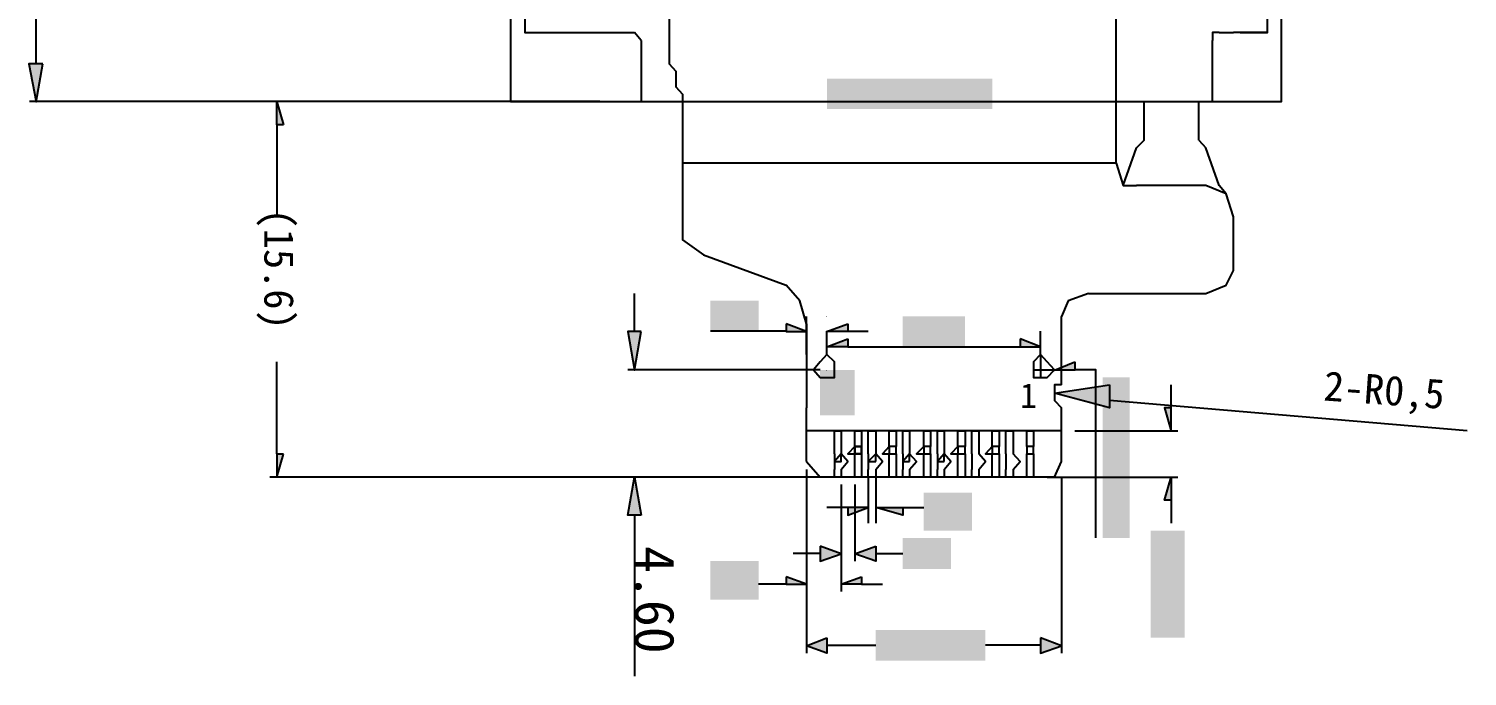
# Model space of a CAD drawing. Header units: millimetres. Extents: x 16 to 282, y 21 to 191.
# Drawn here: x 65.05 to 109.99, y 93.71 to 113.94 of the extents above; entities that cross this region are included whole.
import ezdxf

# ---------------------------------------------------------------- set-up
doc = ezdxf.new("R2010")
doc.units = ezdxf.units.MM
doc.layers.get('0').update_dxf_attribs({"linetype": 'CONTINUOUS'})

msp = doc.modelspace()

# ---------------------------------------------------------------- hatches: boundary and pattern name
at = {"true_color": 0xffffff}
msp.add_hatch(color=7, dxfattribs=at).paths.add_polyline_path([(83.107389, 113.820212), (83.107389, 113.799046), (83.12856, 113.799046), (83.12856, 113.820212)])
at = {"true_color": 0xffff00}
for points in [[(65.496722, 112.846545), (65.052222, 112.846545), (65.285056, 111.661212)], [(73.010889, 110.941545), (72.799222, 110.941545), (72.799222, 111.661212)], [(88.716556, 104.718545), (88.716556, 104.485712), (89.351556, 104.485712)], [(89.965389, 104.951379), (89.965389, 104.930213), (89.986555, 104.930213), (89.986555, 104.951379)], [(90.642722, 104.718545), (90.642722, 104.485712), (89.986556, 104.485712)], [(84.186889, 104.485712), (83.763556, 104.485712), (83.975222, 103.279212)], [(90.642722, 104.252879), (90.642722, 103.998879), (89.986556, 103.998879)], [(96.019056, 104.252879), (96.019056, 103.998879), (96.654056, 103.998879)], [(97.733556, 103.533212), (97.733556, 103.279212), (97.098556, 103.279212)], [(98.813056, 102.813545), (98.813056, 102.093879), (97.098556, 102.559545)], [(100.739222, 102.093879), (100.527556, 102.093879), (100.739222, 101.374212)], [(73.010889, 100.654545), (72.799222, 100.654545), (72.799222, 99.934879)], [(84.186889, 98.749545), (83.763556, 98.749545), (83.975222, 99.934879)], [(100.739222, 99.215212), (100.527556, 99.215212), (100.739222, 99.934879)], [(90.642722, 98.982379), (90.642722, 98.749545), (91.277722, 98.982379)], [(92.357222, 98.982379), (92.357222, 98.749545), (91.510556, 98.982379)], [(89.774889, 97.775879), (89.774889, 97.310212), (90.431056, 97.543045)], [(91.510556, 97.775879), (91.510556, 97.310212), (90.854389, 97.543045)], [(88.716556, 96.823379), (88.716556, 96.590545), (89.351556, 96.590545)], [(91.066056, 96.823379), (91.066056, 96.590545), (90.431056, 96.590545)], [(89.986556, 94.918379), (89.986556, 94.431545), (89.351556, 94.664379)], [(96.654056, 94.918379), (96.654056, 94.431545), (97.310222, 94.664379)]]:
    msp.add_hatch(color=2, dxfattribs=at).paths.add_polyline_path(points)
at = {"true_color": 0xff00ff}
for points in [[(89.986556, 112.380879), (89.986556, 111.428375), (95.151222, 111.428375), (95.151222, 112.380879)], [(86.345889, 105.438212), (86.345889, 104.485708), (87.848719, 104.485708), (87.848719, 105.438212)], [(92.357222, 104.951379), (92.357222, 103.998875), (94.304552, 103.998875), (94.304552, 104.951379)], [(98.601389, 103.046379), (98.601389, 98.029879), (99.448052, 98.029879), (99.448052, 103.046379)]]:
    msp.add_hatch(color=6, dxfattribs=at).paths.add_polyline_path(points)
at = {"true_color": 0x00ff00}
for points in [[(72.778056, 111.661212), (72.778056, 111.640046), (72.799222, 111.640046), (72.799222, 111.661212)], [(80.948389, 111.661212), (80.948389, 111.640046), (80.969555, 111.640046), (80.969555, 111.661212)], [(83.107389, 111.661212), (83.107389, 111.640046), (83.12856, 111.640046), (83.12856, 111.661212)], [(89.965389, 103.279212), (89.965389, 103.258046), (89.986555, 103.258046), (89.986555, 103.279212)], [(83.954056, 99.934879), (83.954056, 99.913713), (83.975222, 99.913713), (83.975222, 99.934879)], [(89.965389, 99.934879), (89.965389, 99.913713), (89.986555, 99.913713), (89.986555, 99.934879)], [(89.965389, 99.934879), (89.965389, 99.913713), (89.986555, 99.913713), (89.986555, 99.934879)], [(93.013389, 99.448045), (93.013389, 98.262715), (94.516226, 98.262715), (94.516226, 99.448045)], [(92.357222, 98.029879), (92.357222, 97.056208), (93.860059, 97.056208), (93.860059, 98.029879)], [(100.104222, 98.262712), (100.104222, 94.918375), (101.162556, 94.918375), (101.162556, 98.262712)], [(86.345889, 97.310212), (86.345889, 96.103708), (87.848719, 96.103708), (87.848719, 97.310212)], [(91.510556, 95.151212), (91.510556, 94.198708), (94.939556, 94.198708), (94.939556, 95.151212)]]:
    msp.add_hatch(color=3, dxfattribs=at).paths.add_polyline_path(points)
for points in [[(80.080556, 111.661212), (80.080556, 111.640046), (80.101722, 111.640046), (80.101722, 111.661212)], [(89.330389, 104.485712), (89.330389, 104.464546), (89.351555, 104.464546), (89.351555, 104.485712)], [(89.965389, 104.485712), (89.965389, 104.464546), (89.986555, 104.464546), (89.986555, 104.485712)], [(96.632889, 103.998879), (96.632889, 103.977713), (96.654055, 103.977713), (96.654055, 103.998879)], [(89.330389, 103.279212), (89.330389, 103.258046), (89.351555, 103.258046), (89.351555, 103.279212)], [(89.774889, 103.279212), (89.774889, 101.861049), (90.854392, 101.861049), (90.854392, 103.279212)], [(89.965389, 103.279212), (89.965389, 103.258046), (89.986555, 103.258046), (89.986555, 103.279212)], [(96.421222, 103.279212), (96.421222, 103.258046), (96.442388, 103.258046), (96.442388, 103.279212)], [(96.632889, 103.279212), (96.632889, 103.258046), (96.654055, 103.258046), (96.654055, 103.279212)], [(97.077389, 103.279212), (97.077389, 103.258046), (97.098555, 103.258046), (97.098555, 103.279212)], [(97.077389, 102.559545), (97.077389, 102.538379), (97.098555, 102.538379), (97.098555, 102.559545)], [(97.289056, 102.559545), (97.289056, 102.538379), (97.310222, 102.538379), (97.310222, 102.559545)], [(97.289056, 101.374212), (97.289056, 101.353046), (97.310222, 101.353046), (97.310222, 101.374212)], [(89.330389, 100.654545), (89.330389, 100.633369), (89.351555, 100.633369), (89.351555, 100.654545)], [(89.330389, 100.421712), (89.330389, 100.400546), (89.351555, 100.400546), (89.351555, 100.421712)], [(97.289056, 100.421712), (97.289056, 100.400546), (97.310222, 100.400546), (97.310222, 100.421712)], [(90.409889, 99.934879), (90.409889, 99.913713), (90.431055, 99.913713), (90.431055, 99.934879)], [(90.409889, 99.934879), (90.409889, 99.913713), (90.431055, 99.913713), (90.431055, 99.934879)], [(90.833222, 99.934879), (90.833222, 99.913713), (90.854388, 99.913713), (90.854388, 99.934879)], [(91.256556, 100.167712), (91.256556, 100.146546), (91.277722, 100.146546), (91.277722, 100.167712)], [(91.489389, 100.167712), (91.489389, 100.146546), (91.510555, 100.146546), (91.510555, 100.167712)], [(96.632889, 99.934879), (96.632889, 99.913713), (96.654055, 99.913713), (96.654055, 99.934879)], [(100.718056, 99.934879), (100.718056, 99.913713), (100.739222, 99.913713), (100.739222, 99.934879)], [(91.489389, 98.982379), (91.489389, 98.961213), (91.510555, 98.961213), (91.510555, 98.982379)], [(90.833222, 97.543045), (90.833222, 97.521879), (90.854388, 97.521879), (90.854388, 97.543045)], [(89.330389, 96.590545), (89.330389, 96.569379), (89.351555, 96.569379), (89.351555, 96.590545)], [(97.289056, 94.685545), (97.289056, 94.664379), (97.310222, 94.664379), (97.310222, 94.685545)]]:
    msp.add_hatch(color=7).paths.add_polyline_path(points)
at = {"true_color": 0xffbf00}
for points in [[(99.871389, 110.454712), (99.871389, 110.433546), (99.892555, 110.433546), (99.892555, 110.454712)], [(91.044889, 100.887379), (91.044889, 100.866213), (91.066065, 100.866213), (91.066065, 100.887379)], [(92.124389, 100.887379), (92.124389, 100.866213), (92.145555, 100.866213), (92.145555, 100.887379)], [(93.203889, 100.887379), (93.203889, 100.866213), (93.225055, 100.866213), (93.225055, 100.887379)], [(94.283389, 100.887379), (94.283389, 100.866213), (94.304555, 100.866213), (94.304555, 100.887379)], [(95.341722, 100.887379), (95.341722, 100.866213), (95.362888, 100.866213), (95.362888, 100.887379)], [(96.421222, 100.887379), (96.421222, 100.866213), (96.442388, 100.866213), (96.442388, 100.887379)], [(90.198222, 99.934879), (90.198222, 99.913713), (90.219388, 99.913713), (90.219388, 99.934879)], [(90.198222, 99.934879), (90.198222, 99.913713), (90.219388, 99.913713), (90.219388, 99.934879)], [(91.044889, 99.934879), (91.044889, 99.913713), (91.066065, 99.913713), (91.066065, 99.934879)], [(91.044889, 99.934879), (91.044889, 99.913713), (91.066065, 99.913713), (91.066065, 99.934879)], [(91.256556, 99.934879), (91.256556, 99.913713), (91.277722, 99.913713), (91.277722, 99.934879)], [(91.256556, 99.934879), (91.256556, 99.913713), (91.277722, 99.913713), (91.277722, 99.934879)], [(92.124389, 99.934879), (92.124389, 99.913713), (92.145555, 99.913713), (92.145555, 99.934879)], [(92.124389, 99.934879), (92.124389, 99.913713), (92.145555, 99.913713), (92.145555, 99.934879)], [(92.336056, 99.934879), (92.336056, 99.913713), (92.357222, 99.913713), (92.357222, 99.934879)], [(92.336056, 99.934879), (92.336056, 99.913713), (92.357222, 99.913713), (92.357222, 99.934879)], [(93.203889, 99.934879), (93.203889, 99.913713), (93.225055, 99.913713), (93.225055, 99.934879)], [(93.203889, 99.934879), (93.203889, 99.913713), (93.225055, 99.913713), (93.225055, 99.934879)], [(93.415556, 99.934879), (93.415556, 99.913713), (93.436722, 99.913713), (93.436722, 99.934879)], [(93.415556, 99.934879), (93.415556, 99.913713), (93.436722, 99.913713), (93.436722, 99.934879)], [(94.283389, 99.934879), (94.283389, 99.913713), (94.304555, 99.913713), (94.304555, 99.934879)], [(94.283389, 99.934879), (94.283389, 99.913713), (94.304555, 99.913713), (94.304555, 99.934879)], [(94.495056, 99.934879), (94.495056, 99.913713), (94.516222, 99.913713), (94.516222, 99.934879)], [(94.495056, 99.934879), (94.495056, 99.913713), (94.516222, 99.913713), (94.516222, 99.934879)], [(95.341722, 99.934879), (95.341722, 99.913713), (95.362888, 99.913713), (95.362888, 99.934879)], [(95.341722, 99.934879), (95.341722, 99.913713), (95.362888, 99.913713), (95.362888, 99.934879)], [(95.553389, 99.934879), (95.553389, 99.913713), (95.574555, 99.913713), (95.574555, 99.934879)], [(95.553389, 99.934879), (95.553389, 99.913713), (95.574555, 99.913713), (95.574555, 99.934879)], [(96.209556, 99.934879), (96.209556, 99.913713), (96.230722, 99.913713), (96.230722, 99.934879)], [(96.209556, 99.934879), (96.209556, 99.913713), (96.230722, 99.913713), (96.230722, 99.934879)], [(96.421222, 99.934879), (96.421222, 99.913713), (96.442388, 99.913713), (96.442388, 99.934879)], [(96.421222, 99.934879), (96.421222, 99.913713), (96.442388, 99.913713), (96.442388, 99.934879)]]:
    msp.add_hatch(color=40, dxfattribs=at).paths.add_polyline_path(points)

# ---------------------------------------------------------------- linework, layer by layer
at = {"color": 7}
msp.add_lwpolyline([(80.101722, 149.930545), (80.101722, 111.661212), (103.977722, 111.661212), (104.189389, 111.661212), (104.189389, 149.930545)], dxfattribs=at)
at = {"color": 7, "true_color": 0xffffff}
for points in [[(103.744889, 113.820212), (102.898222, 113.820212), (103.744889, 113.820212), (103.744889, 116.677712), (103.533222, 116.910545), (103.533222, 146.819045), (103.744889, 147.051879), (103.744889, 149.443712), (101.607056, 149.443712), (101.183722, 149.210879), (82.895722, 149.210879), (82.684056, 149.443712), (80.546222, 149.443712), (80.546222, 147.051879), (80.757889, 146.819045), (80.757889, 116.910545), (80.546222, 116.677712), (80.546222, 113.820212), (83.128556, 113.820212), (83.975222, 113.820212)], [(84.186889, 113.566212), (83.975222, 113.820212)], [(102.242056, 113.820212), (102.030389, 113.820212), (102.030389, 113.566212)], [(102.242056, 113.820212), (102.686556, 113.820212)], [(102.898222, 113.820212), (102.686556, 113.820212)], [(84.186889, 113.566212), (84.186889, 111.661212)], [(102.030389, 111.661212), (102.030389, 113.566212)]]:
    msp.add_lwpolyline(points, dxfattribs=at)
at = {"color": 2, "true_color": 0xffff00}
for points in [[(65.285056, 112.846545), (65.285056, 148.978045)], [(72.799222, 110.941545), (72.799222, 108.062879)], [(83.975222, 104.485712), (83.975222, 105.671045)], [(89.351556, 103.766045), (89.351556, 104.951379)], [(88.716556, 104.485712), (86.345889, 104.485712)], [(89.986556, 103.766045), (89.986556, 104.485712)], [(90.642722, 104.485712), (91.277722, 104.485712)], [(96.654056, 103.766045), (96.654056, 104.485712)], [(90.642722, 103.998879), (96.019056, 103.998879)], [(72.799222, 100.654545), (72.799222, 103.533212)], [(98.389722, 98.029879), (98.389722, 103.279212), (97.733556, 103.279212)], [(100.739222, 102.093879), (100.739222, 102.813545)], [(109.989056, 101.374212), (98.813056, 102.326712)], [(90.642722, 98.982379), (89.986556, 98.982379)], [(92.357222, 98.982379), (93.013389, 98.982379)], [(100.739222, 99.215212), (100.739222, 98.495545)], [(83.975222, 98.749545), (83.975222, 93.711879)], [(89.774889, 97.543045), (88.928222, 97.543045)], [(91.510556, 97.543045), (92.357222, 97.543045)], [(88.716556, 96.590545), (87.848722, 96.590545)], [(91.066056, 96.590545), (91.722222, 96.590545)], [(89.986556, 94.685545), (91.510556, 94.685545)], [(96.654056, 94.685545), (94.939556, 94.685545)]]:
    msp.add_lwpolyline(points, dxfattribs=at)
at = {"color": 40, "true_color": 0xffbf00}
for points in [[(85.054722, 114.772712), (85.054722, 112.846545), (85.266389, 112.613712), (85.266389, 112.126879), (85.478056, 111.894045), (85.478056, 107.830045), (85.478056, 107.343212), (86.134222, 106.877545), (88.716556, 105.925045)], [(99.024722, 109.735045), (99.024722, 114.772712), (85.054722, 114.772712)], [(99.236389, 109.036545), (99.659722, 110.221879), (99.892556, 110.454712), (99.892556, 111.661212)], [(101.607056, 110.454712), (101.607056, 111.661212)], [(101.607056, 110.454712), (101.818722, 110.221879)], [(102.453722, 108.782545), (102.242056, 109.036545), (101.818722, 110.221879)], [(99.024722, 109.735045), (85.478056, 109.735045)], [(99.024722, 109.735045), (99.236389, 109.036545), (99.659722, 109.036545)], [(98.156889, 105.671045), (101.818722, 105.671045), (102.453722, 105.925045), (102.686556, 106.390712), (102.686556, 108.062879), (102.453722, 108.782545), (101.818722, 109.036545), (99.659722, 109.036545)], [(89.351556, 104.718545), (89.139889, 105.438212), (88.716556, 105.925045)], [(98.156889, 105.671045), (97.521889, 105.438212), (97.310222, 104.951379)], [(89.351556, 104.718545), (89.351556, 102.813545)], [(97.310222, 102.813545), (97.310222, 104.951379)], [(89.351556, 102.813545), (89.351556, 102.093879)], [(97.310222, 102.813545), (97.098556, 102.813545), (97.098556, 102.326712), (97.310222, 102.093879)], [(89.351556, 100.421712), (89.351556, 102.093879)], [(97.310222, 100.421712), (97.310222, 102.093879)], [(97.310222, 101.374212), (89.351556, 101.374212)], [(90.219389, 100.654545), (90.219389, 101.374212), (90.431056, 101.374212), (90.431056, 100.654545)], [(90.854389, 100.887379), (90.854389, 101.374212), (91.066056, 101.374212), (91.066056, 100.887379)], [(91.277722, 100.654545), (91.277722, 101.374212), (91.510556, 101.374212), (91.510556, 100.654545)], [(91.933889, 100.887379), (91.933889, 101.374212), (92.145556, 101.374212), (92.145556, 100.887379)], [(92.357222, 100.654545), (92.357222, 101.374212), (92.568889, 101.374212), (92.568889, 100.654545)], [(93.013389, 100.887379), (93.013389, 101.374212), (93.225056, 101.374212), (93.225056, 100.887379)], [(93.436722, 100.654545), (93.436722, 101.374212), (93.648389, 101.374212), (93.648389, 100.654545)], [(94.071722, 100.887379), (94.071722, 101.374212), (94.304556, 101.374212), (94.304556, 100.887379)], [(94.516222, 100.654545), (94.516222, 101.374212), (94.727889, 101.374212), (94.727889, 100.654545)], [(95.151222, 100.887379), (95.151222, 101.374212), (95.362889, 101.374212), (95.362889, 100.887379)], [(95.574556, 100.654545), (95.574556, 101.374212), (95.807389, 101.374212), (95.807389, 100.654545)], [(96.230722, 100.887379), (96.230722, 101.374212), (96.442389, 101.374212), (96.442389, 100.887379)], [(90.854389, 100.887379), (90.642722, 100.654545), (90.854389, 100.654545)], [(90.854389, 100.887379), (90.642722, 100.654545), (90.854389, 100.654545)], [(91.066056, 100.654545), (91.066056, 100.887379)], [(91.933889, 100.887379), (91.722222, 100.654545), (91.933889, 100.654545)], [(91.933889, 100.887379), (91.722222, 100.654545), (91.933889, 100.654545)], [(92.145556, 100.654545), (92.145556, 100.887379)], [(93.013389, 100.887379), (92.780556, 100.654545), (93.013389, 100.654545)], [(93.013389, 100.887379), (92.780556, 100.654545), (93.013389, 100.654545)], [(93.225056, 100.654545), (93.225056, 100.887379)], [(94.071722, 100.887379), (93.860056, 100.654545), (94.071722, 100.654545)], [(94.071722, 100.887379), (93.860056, 100.654545), (94.071722, 100.654545)], [(94.304556, 100.654545), (94.304556, 100.887379)], [(95.151222, 100.887379), (94.939556, 100.654545), (95.151222, 100.654545)], [(95.151222, 100.887379), (94.939556, 100.654545), (95.151222, 100.654545)], [(95.362889, 100.654545), (95.362889, 100.887379)], [(96.230722, 100.887379), (96.230722, 100.654545)], [(96.230722, 100.887379), (96.230722, 100.654545)], [(96.442389, 100.654545), (96.442389, 100.887379)], [(89.351556, 100.421712), (89.774889, 99.934879)], [(90.219389, 100.654545), (90.219389, 100.167712)], [(90.219389, 100.654545), (90.219389, 100.167712)], [(90.431056, 100.167712), (90.642722, 100.421712), (90.431056, 100.654545)], [(91.066056, 100.654545), (91.066056, 99.934879), (90.854389, 99.934879), (90.642722, 99.934879)], [(90.854389, 99.934879), (90.854389, 100.654545)], [(91.277722, 100.654545), (91.277722, 100.167712)], [(91.277722, 100.654545), (91.277722, 100.167712)], [(91.510556, 100.167712), (91.722222, 100.421712), (91.510556, 100.654545)], [(92.145556, 100.654545), (92.145556, 99.934879), (91.933889, 99.934879), (91.722222, 99.934879)], [(91.933889, 99.934879), (91.933889, 100.654545)], [(92.357222, 100.654545), (92.357222, 100.167712)], [(92.357222, 100.654545), (92.357222, 100.167712)], [(92.568889, 100.167712), (92.780556, 100.421712), (92.568889, 100.654545)], [(93.225056, 100.654545), (93.225056, 99.934879), (93.013389, 99.934879), (92.780556, 99.934879)], [(93.013389, 99.934879), (93.013389, 100.654545)], [(93.436722, 100.654545), (93.436722, 100.167712)], [(93.436722, 100.654545), (93.436722, 100.167712)], [(93.648389, 100.167712), (93.860056, 100.421712), (93.648389, 100.654545)], [(94.304556, 100.654545), (94.304556, 99.934879), (94.071722, 99.934879), (93.860056, 99.934879)], [(94.071722, 99.934879), (94.071722, 100.654545)], [(94.516222, 100.654545), (94.516222, 100.167712)], [(94.516222, 100.654545), (94.516222, 100.167712)], [(94.727889, 100.167712), (94.939556, 100.421712), (94.727889, 100.654545)], [(95.362889, 100.654545), (95.362889, 99.934879), (95.151222, 99.934879), (94.939556, 99.934879)], [(95.151222, 99.934879), (95.151222, 100.654545)], [(95.574556, 100.654545), (95.574556, 100.167712)], [(95.574556, 100.654545), (95.574556, 100.167712)], [(95.807389, 100.167712), (96.019056, 100.421712), (95.807389, 100.654545)], [(96.442389, 100.654545), (96.442389, 99.934879), (96.230722, 99.934879), (96.230722, 100.654545)], [(97.098556, 99.934879), (97.310222, 100.421712)], [(90.219389, 99.934879), (89.774889, 99.934879)], [(90.642722, 99.934879), (90.431056, 99.934879), (90.219389, 99.934879), (90.219389, 100.167712)], [(90.431056, 100.167712), (90.431056, 99.934879)], [(90.854389, 99.934879), (90.431056, 99.934879)], [(90.642722, 99.934879), (90.431056, 99.934879)], [(90.854389, 99.934879), (90.642722, 99.934879)], [(91.277722, 99.934879), (91.066056, 99.934879)], [(91.722222, 99.934879), (91.510556, 99.934879), (91.277722, 99.934879), (91.277722, 100.167712)], [(91.510556, 100.167712), (91.510556, 99.934879)], [(91.933889, 99.934879), (91.510556, 99.934879)], [(91.722222, 99.934879), (91.510556, 99.934879)], [(91.933889, 99.934879), (91.722222, 99.934879)], [(92.357222, 99.934879), (92.145556, 99.934879)], [(92.780556, 99.934879), (92.568889, 99.934879), (92.357222, 99.934879), (92.357222, 100.167712)], [(92.568889, 100.167712), (92.568889, 99.934879)], [(93.013389, 99.934879), (92.568889, 99.934879)], [(92.780556, 99.934879), (92.568889, 99.934879)], [(93.013389, 99.934879), (92.780556, 99.934879)], [(93.436722, 99.934879), (93.225056, 99.934879)], [(93.860056, 99.934879), (93.648389, 99.934879), (93.436722, 99.934879), (93.436722, 100.167712)], [(93.648389, 100.167712), (93.648389, 99.934879)], [(94.071722, 99.934879), (93.648389, 99.934879)], [(93.860056, 99.934879), (93.648389, 99.934879)], [(94.071722, 99.934879), (93.860056, 99.934879)], [(94.516222, 99.934879), (94.304556, 99.934879)], [(94.939556, 99.934879), (94.727889, 99.934879), (94.516222, 99.934879), (94.516222, 100.167712)], [(94.727889, 100.167712), (94.727889, 99.934879)], [(95.151222, 99.934879), (94.727889, 99.934879)], [(94.939556, 99.934879), (94.727889, 99.934879)], [(95.151222, 99.934879), (94.939556, 99.934879)], [(95.574556, 99.934879), (95.362889, 99.934879)], [(96.019056, 99.934879), (95.807389, 99.934879), (95.574556, 99.934879), (95.574556, 100.167712)], [(95.807389, 100.167712), (95.807389, 99.934879)], [(96.230722, 99.934879), (95.807389, 99.934879)], [(96.019056, 99.934879), (95.807389, 99.934879)], [(97.098556, 99.934879), (96.442389, 99.934879)]]:
    msp.add_lwpolyline(points, dxfattribs=at)
at = {"color": 2, "true_color": 0xffff00}
for points in [[(65.496722, 112.844076), (65.052354, 112.844076), (65.285071, 111.658568)], [(73.010889, 110.939076), (72.799237, 110.939076), (72.799237, 111.658941)], [(88.716556, 104.715723), (88.716556, 104.482716), (89.35151, 104.482716)], [(90.642722, 104.715723), (90.642722, 104.482716), (89.986702, 104.482716)], [(84.186889, 104.48289), (83.763586, 104.48289), (83.975237, 103.276538)], [(90.642722, 104.250056), (90.642722, 103.996205), (89.986702, 103.996205)], [(96.019056, 104.250056), (96.019056, 103.996205), (96.65401, 103.996205)], [(97.733556, 103.53039), (97.733556, 103.276538), (97.098601, 103.276538)], [(98.813056, 102.810723), (98.813056, 102.090858), (97.098443, 102.556872)], [(100.739222, 102.091056), (100.527571, 102.091056), (100.739222, 101.371191)], [(90.854389, 100.654545), (90.854389, 100.887379), (91.066056, 100.887379), (91.066056, 100.654545)], [(73.010889, 100.651723), (72.799237, 100.651723), (72.799237, 99.931858)], [(90.219389, 100.421712), (90.431056, 100.421712), (90.431056, 100.654545)], [(84.186889, 98.746723), (83.763586, 98.746723), (83.975237, 99.93223)], [(100.739222, 99.21239), (100.527571, 99.21239), (100.739222, 99.932255)], [(90.642722, 98.979556), (90.642722, 98.746549), (91.277677, 98.979556)], [(92.357222, 98.979556), (92.357222, 98.746549), (91.510616, 98.979556)], [(89.774889, 97.773056), (89.774889, 97.307414), (90.430909, 97.540049)], [(91.510556, 97.773056), (91.510556, 97.307414), (90.854536, 97.540049)], [(88.716556, 96.820556), (88.716556, 96.587549), (89.35151, 96.587549)], [(91.066056, 96.820556), (91.066056, 96.587549), (90.431101, 96.587549)], [(89.986556, 94.915556), (89.986556, 94.428698), (89.351601, 94.661705)], [(96.654056, 94.915556), (96.654056, 94.428698), (97.310075, 94.661705)]]:
    msp.add_lwpolyline(points, close=True, dxfattribs=at)
at = {"color": 3, "true_color": 0x00ff00}
for points in [[(80.757889, 111.661212), (65.073389, 111.661212)], [(82.895722, 111.661212), (72.587556, 111.661212)], [(96.654056, 103.766045), (96.654056, 103.046379)], [(89.774889, 103.279212), (83.763556, 103.279212)], [(96.442389, 103.279212), (97.098556, 103.279212)], [(97.733556, 101.374212), (100.950889, 101.374212)], [(89.774889, 99.934879), (72.587556, 99.934879)], [(89.774889, 99.934879), (83.763556, 99.934879)], [(89.351556, 100.167712), (89.351556, 96.357712)], [(89.351556, 99.934879), (89.351556, 94.431545)], [(91.277722, 99.934879), (91.277722, 98.495545)], [(91.510556, 99.934879), (91.510556, 98.495545)], [(96.865722, 99.934879), (100.950889, 99.934879)], [(97.310222, 99.934879), (97.310222, 94.431545)], [(90.431056, 99.702045), (90.431056, 96.357712)], [(90.431056, 99.702045), (90.431056, 97.310212)], [(90.854389, 99.702045), (90.854389, 97.310212)]]:
    msp.add_lwpolyline(points, dxfattribs=at)
at = {"color": 40, "true_color": 0xffbf00}
for points in [[(89.986556, 103.046379), (90.219389, 103.046379), (90.219389, 103.533212), (89.986556, 103.766045), (89.774889, 103.533212), (89.563222, 103.279212), (89.774889, 103.046379)], [(96.654056, 103.046379), (96.865722, 103.046379), (97.098556, 103.279212), (96.865722, 103.533212), (96.654056, 103.766045), (96.442389, 103.533212), (96.442389, 103.046379)], [(90.219389, 101.374212), (90.431056, 101.374212)], [(90.854389, 101.374212), (91.066056, 101.374212)], [(90.854389, 100.887379), (90.854389, 100.654556), (91.066059, 100.654556), (91.066059, 100.887379)], [(90.854389, 100.887379), (90.854389, 100.654556), (91.066059, 100.654556), (91.066059, 100.887379)], [(91.933889, 100.887379), (91.933889, 100.654556), (92.145559, 100.654556), (92.145559, 100.887379)], [(93.013389, 100.887379), (93.013389, 100.654556), (93.225059, 100.654556), (93.225059, 100.887379)], [(94.071722, 100.887379), (94.071722, 100.654556), (94.304556, 100.654556), (94.304556, 100.887379)], [(95.151222, 100.887379), (95.151222, 100.654556), (95.362892, 100.654556), (95.362892, 100.887379)], [(96.230722, 100.887379), (96.230722, 100.654556), (96.442392, 100.654556), (96.442392, 100.887379)], [(90.431056, 100.421712), (90.431056, 100.654545), (90.219389, 100.421712)], [(90.431056, 100.421712), (90.431056, 100.654545), (90.219389, 100.421712)], [(91.510556, 100.421712), (91.510556, 100.654545), (91.277722, 100.421712)], [(92.568889, 100.421712), (92.568889, 100.654545), (92.357222, 100.421712)], [(93.648389, 100.421712), (93.648389, 100.654545), (93.436722, 100.421712)]]:
    msp.add_lwpolyline(points, close=True, dxfattribs=at)

# ---------------------------------------------------------------- texts
at = {"color": 3, "true_color": 0x00ff00, "attachment_point": 7, "rotation": 270}
for s, insert, char_height in [('{\\fSimSun|b0|i0|c0;(15.6)}', (72.164372, 108.316851), 0.925739), ('{\\fSimSun|b0|i0|c0;4.60}', (83.975339, 97.775789), 1.234361)]:
    msp.add_mtext(s, dxfattribs=dict(at, insert=insert, char_height=char_height))
at = {"color": 2, "true_color": 0xffff00, "insert": (105.545193, 103.249973), "char_height": 0.925502, "attachment_point": 1, "rotation": 356}
msp.add_mtext('{\\fSimSun|b0|i0|c0;2-R0,5}', dxfattribs=at)
at = {"color": 7, "insert": (96.019161, 102.865717), "char_height": 0.771466, "attachment_point": 1}
msp.add_mtext('{\\fSimSun|b0|i0|c0;1}', dxfattribs=at)

doc.saveas('drawing.dxf')
